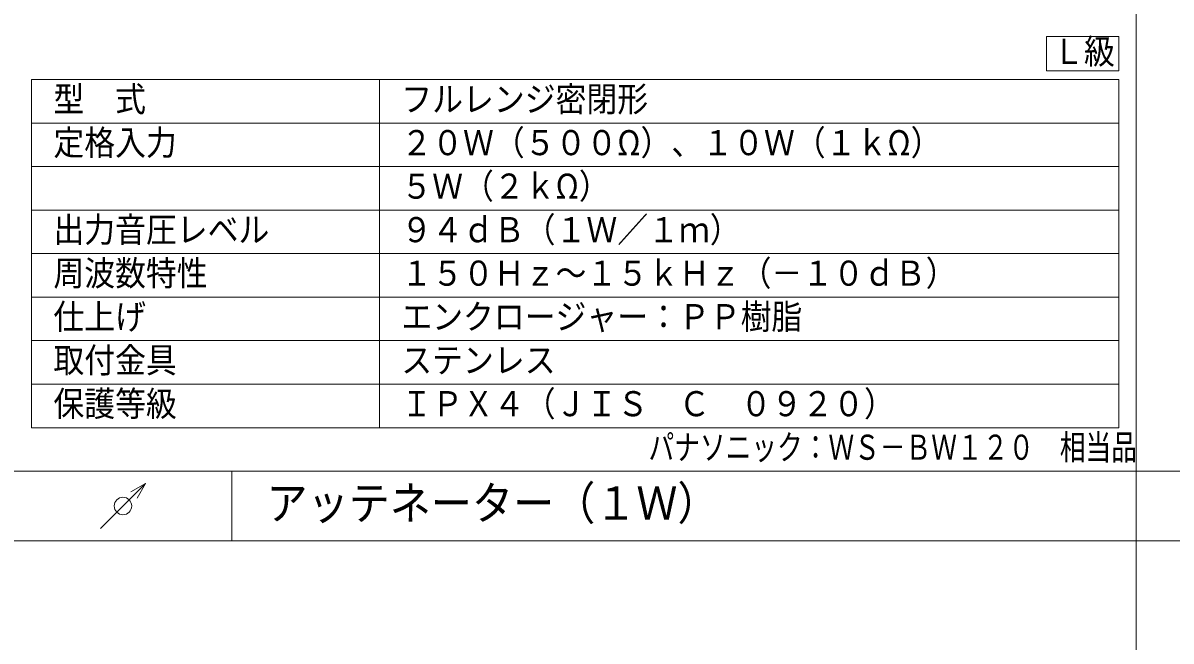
# Model space of a CAD drawing. Units: millimetres on the paper. Extents: x -401 to 401, y -280 to 280.
# Drawn here: x 130 to 262, y -139.5 to -68.5 of the extents above; entities that cross this region are included whole.
import ezdxf
from ezdxf.enums import TextEntityAlignment as Align

# ---------------------------------------------------------------- set-up
doc = ezdxf.new("R2010")
doc.units = ezdxf.units.MM
for name, color, linetype, lineweight in [('0-1_WAKU', 4, 'Continuous', 9), ('0-2_MOJI1', 7, 'Continuous', 9), ('0-4_WAKU-M', 7, 'Continuous', 9), ('0-5_(J)SP', 7, 'Continuous', 9)]:
    doc.layers.add(name, color=color, linetype=linetype, lineweight=lineweight)
doc.layers.add('0-8_相当品', color=4, linetype='Continuous')
doc.styles.add('ＭＳ ゴシック', font='')
doc.styles.get('ＭＳ ゴシック').set_extended_font_data('MS Gothic')

msp = doc.modelspace()

# ---------------------------------------------------------------- linework, layer by layer
at = {"layer": '0-1_WAKU', "color": 3}
for p, q in [((130.997, -74.994), (130.997, -114.994)), ((130.997, -74.994), (255.997, -74.994)), ((170.997, -114.994), (170.997, -74.994)), ((255.997, -114.994), (255.997, -74.994)), ((130.997, -114.994), (255.997, -114.994))]:
    msp.add_line(p, q, dxfattribs=at)
at = {"layer": '0-1_WAKU'}
for p, q in [((130.997, -79.994), (255.997, -79.994)), ((130.997, -84.994), (255.997, -84.994)), ((130.997, -89.994), (255.997, -89.994)), ((130.997, -94.994), (255.997, -94.994)), ((130.997, -99.994), (255.997, -99.994)), ((130.997, -104.994), (255.997, -104.994)), ((130.997, -109.994), (255.997, -109.994))]:
    msp.add_line(p, q, dxfattribs=at)
at = {"layer": '0-2_MOJI1'}
msp.add_lwpolyline([(247.676, -70.026), (255.997, -70.026), (255.997, -73.994), (247.676, -73.994)], close=True, dxfattribs=at)
at = {"layer": '0-4_WAKU-M'}
for p, q in [((257.997, 240.006), (257.997, -239.994)), ((-387.003, -119.994), (386.997, -119.994)), ((153.997, -119.994), (153.997, -127.994)), ((-387.003, -127.994), (386.997, -127.994))]:
    msp.add_line(p, q, dxfattribs=at)
at = {"layer": '0-5_(J)SP'}
msp.add_line((138.904, -126.586), (144.09, -121.401), dxfattribs=at)
msp.add_lwpolyline([(142.412, -122.369), (144.09, -121.401), (143.122, -123.078)], dxfattribs=at)
msp.add_circle((141.496, -123.993), 1, dxfattribs=at)

# ---------------------------------------------------------------- texts
at = {"layer": '0-2_MOJI1', "style": 'ＭＳ ゴシック', "width": 0.9}
for s, height, p in [('Ｌ級', 2.889, (248.437, -74.065)), ('型\u3000式', 2.889, (133.497, -79.549)), ('フルレンジ密閉形', 2.889, (173.497, -79.549)), ('定格入力', 2.889, (133.497, -84.549)), ('２０Ｗ（５００Ω）、１０Ｗ（１ｋΩ）', 2.889, (173.497, -84.549)), ('５Ｗ（２ｋΩ）', 2.889, (173.497, -89.549)), ('出力音圧レベル', 2.889, (133.497, -94.549)), ('９４ｄＢ（１Ｗ／１ｍ）', 2.889, (173.497, -94.549)), ('周波数特性', 2.889, (133.497, -99.549)), ('１５０Ｈｚ～１５ｋＨｚ（－１０ｄＢ）', 2.889, (173.497, -99.549)), ('仕上げ', 2.889, (133.497, -104.549)), ('エンクロージャー：ＰＰ樹脂', 2.889, (173.497, -104.549)), ('取付金具', 2.889, (133.497, -109.549)), ('ステンレス', 2.889, (173.497, -109.549)), ('保護等級', 2.889, (133.497, -114.549)), ('ＩＰＸ４（ＪＩＳ\u3000Ｃ\u3000０９２０）', 2.889, (173.497, -114.549)), ('アッテネーター（１Ｗ）', 3.849, (157.997, -126.734))]:
    msp.add_text(s, height=height, dxfattribs=at).set_placement(p, align=Align.BOTTOM_LEFT)
at = {"layer": '0-8_相当品', "style": 'ＭＳ ゴシック', "width": 0.75}
msp.add_text('パナソニック：ＷＳ－ＢＷ１２０\u3000相当品', height=2.889, dxfattribs=at).set_placement((201.917, -119.549), align=Align.BOTTOM_LEFT)

doc.saveas('drawing.dxf')
